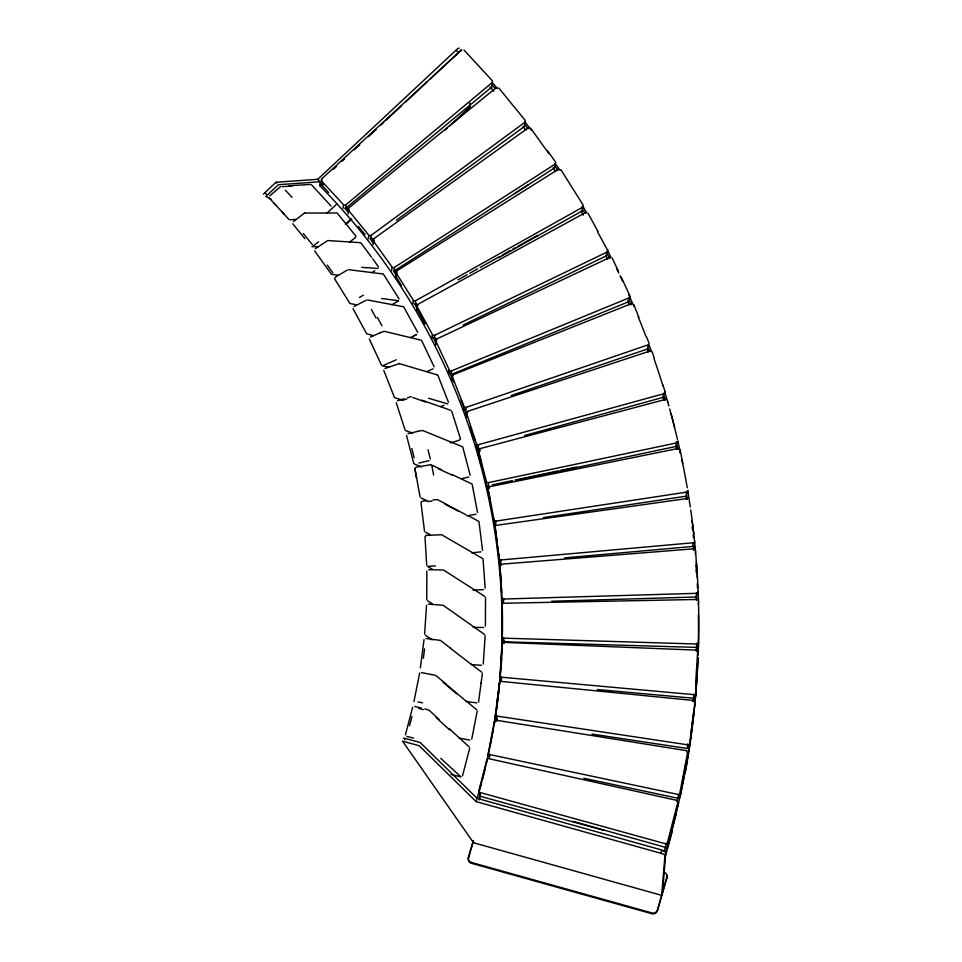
<?xml version="1.0" encoding="UTF-8"?>
<svg xmlns="http://www.w3.org/2000/svg" width="962" height="962" viewBox="0 0 962 962"><rect width="100%" height="100%" fill="white"/><g stroke="black" fill="none" stroke-linecap="round" stroke-linejoin="round"><path stroke-width="1.44" d="M696.765 599.482L503.932 603.234A1.744 1.696 4.7 0 0 502.236 604.918L502.212 636.447A1.744 1.696 4.7 0 0 503.908 638.155L696.741 644.023L696.777 643.386M572.919 821.32L665.704 847.45L666.161 843.193L665.993 843.963M426.839 571.079L426.743 599.53M485.413 626.118L485.521 597.667M687.746 744.227L687.686 744.973L687.77 744.227M686.531 492.676L686.423 491.895M696.608 650.144L503.847 642.375A1.744 1.696 4.7 0 0 502.044 643.963L501.743 647.582M420.069 496.861L414.838 468.338L416.33 467.159L430.555 464.73M696.44 647.378L503.607 641.786M696.753 643.386L696.476 647.654M564.778 557.864L692.784 546.452L693.097 542.544M696.536 593.518L696.5 592.977M678.475 794.287L678.078 798.292L583.754 778.246M597.402 689.538L693.482 698.22L693.818 694.191M502.044 643.963L500.036 675.42A1.744 1.696 4.7 0 0 501.635 677.224L693.782 694.636M501.25 665.656L501.719 658.261M695.682 682.635L697.654 651.683M695.382 696.62L696.247 682.864M426.527 605.399L424.627 633.79M483.249 664.02L485.149 635.629M629.124 298.16L628.932 297.667M403.439 738.022L420.178 742.472L477.068 798.34L476.118 801.611L660.834 853.258A4.365 0.974 16.2 0 1 664.958 855.434L661.676 895.345L473.532 842.748L402.501 741.113L419.228 745.742L476.118 801.611M263.42 194.156L275.962 182.251L317.737 179.305L456 50.204A4.365 0.661 -44.6 0 1 459.054 48.256M494.48 723.965A651.899 634.679 4.7 0 0 319.829 185.726L320.154 181.758L317.737 179.305M321.536 182.419L321.789 179.401M461.519 49.94L321.837 178.8A1.744 1.696 4.7 0 0 321.741 181.169L321.44 184.788L328.679 192.616M343.157 208.273L343.398 205.255M345.635 207.828L345.887 204.81L491.991 82.732M348.208 213.973L348.689 208.586M368.398 238.696L368.65 235.678M370.875 238.396L371.116 235.377L524.735 122.402M373.088 244.685L373.388 241.053A1.744 1.696 4.7 0 1 373.773 238.72L528.679 127.537M373.472 242.34L373.725 239.322M391.702 270.562L391.943 267.544M394.143 270.406L394.396 267.388L555.086 164.141L554.749 163.6M558.465 169.192L396.837 270.875A1.744 1.696 4.7 0 0 396.296 273.196L395.995 276.815L401.647 285.798M396.536 274.507L396.789 271.488M412.951 303.751L413.203 300.733M415.368 303.739L415.608 300.721L582.539 207.287L582.238 206.722L582.563 207.407L582.214 206.734M416.859 310.245L417.147 306.625A1.744 1.696 4.7 0 1 417.833 304.341L585.63 212.506M417.736 305.555L417.785 304.954M432.082 338.131L432.335 335.113M434.451 338.263L434.704 335.245L607.238 251.972L606.974 251.383L607.226 252.116L606.95 251.395M435.57 344.853L435.87 341.221A1.744 1.696 4.7 0 1 436.688 338.997L610.004 257.371M430.339 78.884L461.556 49.723L461.495 50.553M436.592 340.199L436.64 339.598M454.81 121.813L468.951 107.984M449.026 373.581L449.266 370.562M451.346 373.845L451.587 370.827L629.052 297.883L628.787 301.659L451.298 374.458M452.08 380.495L452.38 376.863A1.744 1.696 4.7 0 1 453.342 374.687L631.517 303.583M453.234 375.901L453.294 375.3M463.708 409.968L463.949 406.95M345.586 208.429L492.015 86.796L492.46 80.868L463.985 50.06M465.969 410.365L466.209 407.347L647.871 344.925M466.317 417.051L466.618 413.419A1.744 1.696 4.7 0 1 467.712 411.303L650.084 350.986M467.616 412.518L467.664 411.916M496.296 87.602L496.717 88.095L496.296 87.602L348.749 207.984A1.744 1.696 4.7 0 0 348.509 210.341L368.699 235.077A1.744 1.696 4.7 0 0 371.116 235.377M476.07 447.15L476.322 444.131M478.27 447.679L478.511 444.66A1.744 1.696 4.7 0 1 476.37 443.53L466.618 413.419M665.644 399.386L479.761 448.701A1.744 1.696 4.7 0 0 478.535 450.745L478.246 454.377L480.856 464.586M479.665 449.915L479.713 449.302M486.075 484.992L486.327 481.974M488.203 485.654L488.443 482.623A1.744 1.696 4.7 0 1 486.375 481.373L478.535 450.745M487.794 492.328L488.095 488.708A1.744 1.696 4.7 0 1 489.442 486.736L678.126 448.484L678.258 449.11L678.126 448.484M524.975 122.715L524.362 126.046M525.036 123.34L525.276 120.454L498.773 88.011M493.698 523.352L493.939 520.334M494.937 530.771L495.238 527.152A1.744 1.696 4.7 0 1 496.717 525.264L687.493 498.484M495.731 524.134L495.983 521.103A1.744 1.696 4.7 0 1 493.987 519.733L488.095 488.708M666.87 877.645L657.335 910.846A4.365 4.245 4.7 0 1 651.947 913.756L471.428 863.287A4.365 4.245 4.7 0 1 468.422 858.02L468.458 857.491M471.452 863.01L471.488 862.481A4.365 4.245 4.7 0 1 468.482 857.226L473.088 841.377M478.631 794.095L478.884 791.077M498.881 562.085L499.134 559.066M479.906 795.55L480.158 792.532A1.744 1.696 4.7 0 1 478.932 790.475L486.808 759.92A1.744 1.696 4.7 0 1 488.876 758.693L677.14 800.432L676.995 801.045L677.14 800.432M499.663 569.564L499.963 565.933A1.744 1.696 4.7 0 1 501.551 564.153L693.722 548.809M500.829 562.974L501.082 559.956A1.744 1.696 4.7 0 1 499.182 558.465L495.238 527.152M501.455 565.355L501.503 564.754M486.604 762.337L486.808 759.92M488.083 756.204L488.335 753.186M501.623 601.046L501.875 598.015M489.478 757.575L489.73 754.557A1.744 1.696 4.7 0 1 488.383 752.573L494.324 721.608A1.744 1.696 4.7 0 1 496.308 720.249L686.796 750.685L686.688 751.995M501.936 608.549L502.236 604.918M503.475 602.044L503.727 599.025A1.744 1.696 4.7 0 1 501.923 597.414L499.963 565.933M494.119 724.025L494.324 721.608M495.129 717.808L495.37 714.778M501.911 640.079L502.164 637.06M499.11 686.531L499.41 682.912A1.744 1.696 4.7 0 1 501.31 681.433L693.301 700.456L693.193 701.767M499.747 679.052L499.987 676.021M496.645 719.095L496.897 716.077A1.744 1.696 4.7 0 1 495.43 714.177L499.41 682.912M503.655 641.185L503.908 638.155M501.382 680.254L501.635 677.224M558.417 169.769L558.477 169.047M582.551 207.311L582.022 210.702M582.9 207.972L583.14 205.074L560.906 169.733M585.557 213.107L585.617 212.374M606.781 255.351L607.19 251.936M607.756 252.693L607.984 249.795M609.884 258.537L609.992 257.227M629.737 298.809L629.978 295.911L621.163 277.056M631.397 304.75L631.505 303.451M633.645 306.301L633.742 305.146M647.594 348.773L648.015 345.334M648.797 346.14L649.037 343.242L646.5 336.796M650.011 351.575L650.072 350.841M478.511 444.66L663.9 393.698L663.804 393.085L663.624 397.21L524.555 435.533M664.85 394.492L665.091 391.594L662.95 385.016M665.572 399.976L665.632 399.254M667.64 402.369L667.736 401.214M676.647 442.099L676.466 446.356L519.54 479.605M677.825 443.71L678.066 440.812M679.954 452.886L680.146 450.565M543.302 517.604L686.207 496.176L686.399 491.895M687.698 493.59L687.938 490.692M687.445 499.074L687.505 498.352M689.285 502.296L689.429 500.565M657.359 910.581L666.894 877.38A4.365 4.245 4.7 0 0 663.888 872.125L663.864 872.39M665.764 852.597A4.365 0.974 16.2 0 0 664.141 851.382L664.153 851.19A846.512 824.145 4.7 0 0 665.403 846.921M662.626 892.087L665.836 851.659A848.256 825.853 4.7 0 0 668.686 841.786M667.868 845.634L668.109 842.736M693.614 549.975L693.722 548.677M694.408 543.963L694.648 541.065M695.322 553.896L695.55 550.998M678.162 806.132L678.39 803.234M551.611 601.238L696.211 597.005L696.536 593.326L503.727 599.025M680.194 796.368L680.435 793.47M696.704 599.987L696.765 599.254M697.943 594.612L698.171 591.714M698.256 604.593L698.496 601.695M687.71 744.468L687.349 748.484L591.979 734.09M696.56 650.649L696.62 649.915M687.938 756.312L688.179 753.414M689.393 746.44L689.622 743.542M698.28 645.382L698.52 642.484M698.003 655.35L698.244 652.452M694.564 705.988L694.804 703.09M695.43 696.043L695.658 693.145M693.301 700.456L693.289 700.601M497.113 702.164L498.448 691.738M690.5 736.7L693.975 709.355M690.211 740.175L693.686 712.83M424.038 639.634L420.358 667.844M423.352 658.285L424.579 648.881M481.132 682.864L478.535 702.188M481.12 682.948L482.371 673.496M687.662 744.816L496.897 716.077M686.796 750.685L686.784 750.829M678.402 794.516L489.73 754.557M665.993 843.927L480.158 792.532M490.307 744.588L492.039 735.557M492.496 733.212L493.037 730.398M679.797 793.193L687.589 752.573M682.551 781.012L683.946 773.749M685.329 766.498L685.894 763.6M681.733 786.7L688.227 752.837M680.146 796.945L686.64 763.082M471.753 739.056L477.212 711.122M413.949 701.575L419.648 673.111M479.942 789.008L481.445 783.188M482.19 780.278L485.197 768.638M667.484 842.423L677.825 802.344M669.829 836.05L678.438 802.657M667.82 846.211L676.43 812.806M412.626 707.298L405.423 734.848M409.535 725.709L411.94 716.522M462.481 775.901L469.684 748.352M665.957 843.794L666.101 843.301M404.629 739.634L404.954 738.539M468.422 858.02L473.448 840.728M473.532 842.748L473.761 841.93M660.834 853.258L661.471 851.081M665.271 854.34L665.908 852.164M664.141 851.382L661.784 849.999L478.739 798.821A653.655 636.375 4.7 0 0 479.978 794.564M349.663 242.039L355.315 237.65L355.892 236.063L337.109 212.987L304.437 213.083M345.358 224.326L350.781 219.204M445.117 130.219L447.282 128.174M449.458 126.13L468.975 107.72A4.365 4.245 4.7 0 0 469.961 103.042M346.38 224.098L351.803 218.975M333.453 169.336L336.736 166.27M342.219 161.159L344.408 159.115M354.257 149.916L359.728 144.805M368.482 136.628L376.154 129.473M380.531 125.385L383.814 122.318M386.002 120.274L401.166 106.121M405.495 102.08L427.092 81.914M319.829 185.726L321.092 184.56M327.188 212.963L337.013 203.8M347.39 270.009L335.534 277.02L334.535 278.715L349.952 303.499L356.529 304.81M269.769 195.863L280.784 186.387M313.167 245.971L318.614 241.763M293.386 221.585L304.75 212.891M396.464 220.226L524.639 126.311M371.969 272.643L374.819 270.719M315.332 248.677L327.717 240.548L360.714 242.701L371.585 257.239M394.095 271.007L528.006 184.981M514.586 193.602L554.809 167.761L554.858 163.817M359.391 297.498L363.347 295.142M391.871 304.774L398.232 301.01M458.008 279.846L467.135 274.735M469.745 273.28L477.573 268.903M480.182 267.436L499.747 256.493M502.356 255.026L510.173 250.649M512.782 249.194L515.391 247.727M518.001 246.272L537.566 235.317M498.749 257.636L582.238 210.918M353.908 306.541L366.197 300.228M410.582 337.554L416.726 334.427L413.66 335.966M463.155 324.988L606.938 255.591M379.954 332.876L384.139 331.277L421.512 340.271L434.151 366.823M373.569 335.678L379.906 332.9M383.549 365.356L396.236 359.788M426.755 371.597L433.104 368.819M370.406 337.037L373.617 335.654M440.716 406.565L443.963 405.363M384.944 368.494L399.278 363.624M511.339 395.466L647.666 348.905M407.467 397.751L411.279 396.633M404.148 398.749L397.474 400.745M402.308 400.372L406.746 399.038M450.276 442.941L459.163 440.283L460.509 438.937L451.719 411.195M418.109 431.289L422.558 430.459L462.71 446.861L470.165 475.204M411.315 432.9L418.073 431.301M418.951 463.047L429.088 460.642M461.988 478.607L468.771 477.02M407.948 433.67L411.351 432.888M488.443 482.623L676.803 442.869L676.623 442.111M492.279 484.872L512.626 480.567M515.103 480.038L557.9 470.971M560.425 470.43L576.454 467.039M426.491 535.329L424.988 536.796L426.683 565.211M466.907 515.824L476.058 514.249M426.214 535.365L441.666 534.764L482.996 558.742L485.185 588.143M495.983 521.103L686.447 492.147M432.96 499.927L437.494 499.639L447.919 505.086M427.356 501.575L431.962 501.058M471.741 552.861L480.976 551.839M426.046 500.709L421.885 501.238L420.983 502.669L424.47 530.988M501.082 559.956L693.073 542.772M288.612 185.822L310.582 184.427M282.179 186.7L291.943 186.075M289.815 219.769L295.671 219.396M428.511 566.293L435.461 565.933M473.076 590.163L483.513 589.634M311.904 246.645L318.386 246.669M473.208 627.416L483.658 627.477M428.607 569.684L443.614 570.045L484.872 596.5M361.652 267.352L378.03 268.446M337.722 275.144L331.397 274.266L314.634 250.866M470.983 664.586L481.409 665.271M428.367 604.124L443.109 605.266L474.434 627.332M348.677 269.673L382.936 273.966M381.469 298.521L398.617 300.697M466.426 701.538L476.779 702.885M425.95 638.455L440.476 640.415L450.865 648.4M367.508 299.976L403.667 306.77L417.664 332.335M372.571 335.377L366.654 333.79L352.97 308.598M431.625 674.542L435.882 675.48L446.055 684.042M421.368 672.618L431.625 674.554M417.977 701.947L422.534 702.813M459.042 738.034L469.793 740.103M382.215 365.728L388.792 367.304M424.747 708.922L428.956 710.124L438.997 719.323M414.646 706.397L421.392 708.092M418.843 708.477L423.34 709.607M406.794 736.411L413.54 738.119M451.01 774.422L460.461 776.803M479.858 796.163L603.727 830.338M664.153 851.19L665.836 851.659M471.488 862.481L652.02 912.962A4.365 4.245 4.7 0 0 657.395 910.052M437.013 374.771L438.011 375.589L448.424 402.212M399.026 363.552L437.253 374.843M428.667 398.268L447.679 403.908M394.937 397.823L401.791 399.843M450.781 410.317L421.825 400.168M405.856 430.699L412.638 433.08M412.71 397.474L425.685 402.032M414.442 464.069L421.368 466.883M451.515 474.29L472.114 484.054L477.549 512.518M438.588 468.867L452.044 475.096M420.911 497.883L427.08 500.733M431.12 464.838L441.426 469.624M270.995 199.17L265.861 196.44L278.379 184.704L320.154 181.758A651.899 634.679 4.7 0 1 323.304 184.981M468.326 515.716L478.932 521.464L482.563 550.252M447.005 504.882L466.137 514.838M444.985 504.136L458.585 511.231M425.24 532.01L430.23 534.607M427.393 566.329L432.431 569.239M427.393 600.697L432.443 603.92M474.038 627.056L484.559 634.427M425.216 634.992L432.227 639.91M471.392 664.225L481.854 672.27M450.42 648.292L470.947 664.117M466.402 701.166L476.767 709.86M445.622 683.91L465.969 701.021M443.205 682.443L456.77 693.855M469.324 747.065L449.038 728.523M436.111 717.532L449.507 729.797M440.776 758.381L460.894 776.815M456.806 51.022L458.417 52.657M275.962 182.251L276.767 183.069M264.682 192.532L265.5 193.35M265.897 193.759L266.702 194.577M612.048 257.792L618.217 270.779M321.741 181.169L343.446 204.653A1.744 1.696 4.7 0 0 345.887 204.81M311.532 184.86L331.072 206.072M383.465 274.206L399.05 298.893M285.437 190.235L291.955 197.306M274.266 203.451L284.043 214.057M269.324 198.124L275.841 205.195M282.347 212.265L288.865 219.336M491.895 82.66L492.051 82.84M358.309 226.335L365.043 234.572M303.295 233.513L312.385 244.685M292.809 223.821L304.918 238.708M547.402 150.589L555.808 162.482M530.591 128.162L548.905 153.631M373.388 241.053L391.991 266.943A1.744 1.696 4.7 0 0 394.396 267.388M372.775 258.838L378.547 267.063M327.26 265.055L332.84 272.847M554.725 163.612L555.014 164.129M405.17 430.267L396.188 402.633M394.444 397.474L383.766 370.418M396.296 273.196L413.251 300.12A1.744 1.696 4.7 0 0 415.608 300.721M588.01 213.215L598.003 231.505M597.438 231.65L607.419 249.952M417.147 306.625L432.383 334.511A1.744 1.696 4.7 0 0 434.704 335.245M417.424 310.101L425.036 324.038M377.393 317.376L381.95 325.769M371.404 309.463L375.962 317.869M413.756 463.564L406.553 435.485M435.87 341.221L449.314 369.961A1.744 1.696 4.7 0 0 451.587 370.827M369.348 339.069L381.421 365.031M633.79 304.569L638.876 317.46M452.38 376.863L463.997 406.349A1.744 1.696 4.7 0 0 466.209 407.347M652.296 352.104L654.425 358.682M469.576 427.08L472.823 437.121M671.211 414.033L674.639 427.417M428.03 449.771L430.363 458.982M411.784 448.484L414.117 457.708M414.826 468.843L416.582 478.222M680.194 449.988L682.767 463.564M431.866 465.752L433.621 475.084M692.063 520.526L693.782 534.211M692.123 526.731L692.46 529.473M693.157 534.956L693.494 537.686M497.546 546.5L497.907 549.35M498.448 553.619L498.857 556.938M697.318 577.958L696.031 557.299A848.256 825.853 4.7 0 0 690.728 509.956M696.007 564.91L696.512 573.172M502.068 600.264A651.899 634.679 4.7 0 1 477.068 798.34M344.733 208.153A651.899 634.679 4.7 0 1 347.691 211.544M370.057 238.768A651.899 634.679 4.7 0 1 373.629 243.422M393.578 271.14A651.899 634.679 4.7 0 1 396.897 276.058M414.466 303.944A651.899 634.679 4.7 0 1 417.496 309.103M432.299 336.027A651.899 634.679 4.7 0 1 436.267 343.819M448.749 370.274A651.899 634.679 4.7 0 1 453.98 382.371M461.075 400.072A651.899 634.679 4.7 0 1 467.171 416.618M473.677 436.123A651.899 634.679 4.7 0 1 474.987 440.331M476.695 445.971A651.899 634.679 4.7 0 1 478.751 453.03M479.545 455.856A651.899 634.679 4.7 0 1 480.723 460.113M487.109 485.774A651.899 634.679 4.7 0 1 490.488 501.575M493.686 518.879A651.899 634.679 4.7 0 1 496.188 534.788M496.596 537.698A651.899 634.679 4.7 0 1 497.186 542.051M498.605 553.667A651.899 634.679 4.7 0 1 498.917 556.565M499.374 560.906A651.899 634.679 4.7 0 1 501.082 581.24M501.442 587.048A651.899 634.679 4.7 0 1 501.755 592.869M346.164 207.167A653.655 636.375 4.7 0 1 349.026 210.45M371.44 237.746A653.655 636.375 4.7 0 1 374.134 241.246M395.033 270.202A653.655 636.375 4.7 0 1 396.705 272.667M415.969 303.09A653.655 636.375 4.7 0 1 417.496 305.675M435.185 337.866A653.655 636.375 4.7 0 1 436.52 340.464M479.196 448.328A653.655 636.375 4.7 0 1 480.026 451.166M488.816 485.413A653.655 636.375 4.7 0 1 489.466 488.287M503.98 640.728A653.655 636.375 4.7 0 1 503.884 643.71M497.101 718.422A653.655 636.375 4.7 0 1 496.669 721.332M480.483 795.634A653.655 636.375 4.7 0 1 479.256 799.927M666.438 874.939A4.365 4.245 4.7 0 1 666.834 878.174M469.889 103.836A4.365 4.245 4.7 0 1 468.915 108.514M460.281 51.094A4.365 0.661 -44.6 0 1 461.038 50.637M693.662 697.835A846.512 824.145 4.7 0 1 693.398 700.817M489.959 86.953A846.512 824.145 4.7 0 1 493.819 91.342M523.075 126.731A846.512 824.145 4.7 0 1 525.805 130.243M553.15 167.749A846.512 824.145 4.7 0 1 555.687 171.464M581.12 211.315A846.512 824.145 4.7 0 1 583.369 215.103M605.615 255.243A846.512 824.145 4.7 0 1 607.647 259.199M627.477 300.829A846.512 824.145 4.7 0 1 629.28 304.93M647.065 349.266A846.512 824.145 4.7 0 1 648.099 352.068M662.686 396.079A846.512 824.145 4.7 0 1 663.96 400.384M675.757 445.214A846.512 824.145 4.7 0 1 676.767 449.591M685.954 496.476A846.512 824.145 4.7 0 1 686.435 499.422M696.151 596.897A846.512 824.145 4.7 0 1 696.247 599.831M696.5 646.933A846.512 824.145 4.7 0 1 696.38 651.43M693.59 698.316A846.512 824.145 4.7 0 1 693.313 701.274M677.921 797.955A846.512 824.145 4.7 0 1 677.272 800.865M492.219 85.173A846.512 824.145 4.7 0 1 495.105 88.468M525.228 125.096A846.512 824.145 4.7 0 1 527.946 128.619M555.17 166.246A846.512 824.145 4.7 0 1 557.695 169.973M582.948 209.872A846.512 824.145 4.7 0 1 584.451 212.41M607.299 253.908A846.512 824.145 4.7 0 1 609.319 257.864M629.605 300.95A846.512 824.145 4.7 0 1 630.795 303.691M648.424 348.1A846.512 824.145 4.7 0 1 649.434 350.914M664.285 396.404A846.512 824.145 4.7 0 1 665.127 399.278M677.092 445.61A846.512 824.145 4.7 0 1 677.741 448.532M686.76 495.454A846.512 824.145 4.7 0 1 687.229 498.388M693.253 545.622A846.512 824.145 4.7 0 1 693.674 550.06M696.584 595.863A846.512 824.145 4.7 0 1 696.716 600.276M696.716 647.462A846.512 824.145 4.7 0 1 696.62 650.456M698.075 658.02A848.256 825.853 4.7 0 1 672.534 827.609M671.789 830.447A848.256 825.853 4.7 0 1 669.48 838.96M492.568 82.96A848.256 825.853 4.7 0 1 497.39 88.48M524.795 121.741A848.256 825.853 4.7 0 1 531.132 129.966M555.771 164.069A848.256 825.853 4.7 0 1 559.98 170.286M582.948 206.493A848.256 825.853 4.7 0 1 586.712 212.83M608.176 251.828A848.256 825.853 4.7 0 1 610.882 257.119M616.834 269.083A848.256 825.853 4.7 0 1 618.782 273.124M620.069 275.817A848.256 825.853 4.7 0 1 622.618 281.229M628.811 294.829A848.256 825.853 4.7 0 1 632.996 304.413M638.191 316.799A848.256 825.853 4.7 0 1 645.887 336.303M649.554 346.128A848.256 825.853 4.7 0 1 651.587 351.767M654.076 358.838A848.256 825.853 4.7 0 1 662.938 385.894M664.682 391.63A848.256 825.853 4.7 0 1 668.855 406.036M669.66 408.922A848.256 825.853 4.7 0 1 677.44 439.418M678.126 442.34A848.256 825.853 4.7 0 1 680.423 452.573M681.974 459.896A848.256 825.853 4.7 0 1 687.253 487.83M687.758 490.776A848.256 825.853 4.7 0 1 689.189 499.615M689.646 502.573A848.256 825.853 4.7 0 1 690.307 507.01M696.416 561.76A848.256 825.853 4.7 0 1 697.149 572.137M697.342 575.096A848.256 825.853 4.7 0 1 698.256 653.523M697.234 672.498A848.256 825.853 4.7 0 1 685.461 771.801M672.486 830.531A848.256 825.853 4.7 0 1 665.656 855.134M694.372 546.488A848.256 825.853 4.7 0 1 694.672 549.446M696.428 570.177A848.256 825.853 4.7 0 1 696.632 573.136M697.27 583.525A848.256 825.853 4.7 0 1 697.498 587.962M698.376 614.538A848.256 825.853 4.7 0 1 698.087 652.994M697.931 657.491A848.256 825.853 4.7 0 1 697.39 669.504"/></g></svg>
